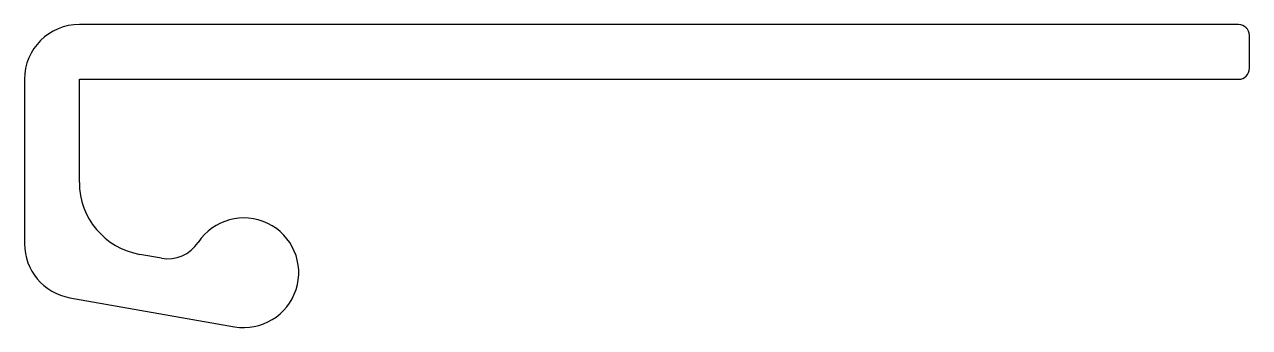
# Model space of a CAD drawing. Extents: x 1831.5 to 1865, y 1990.9 to 1999.2.
import ezdxf

# ---------------------------------------------------------------- set-up
doc = ezdxf.new("R2010")
doc.units = 0
doc.layers.get('0').update_dxf_attribs({"linetype": 'CONTINUOUS'})

msp = doc.modelspace()

# ---------------------------------------------------------------- linework, layer by layer
for p, q in [((1864.675, 1999.192), (1832.975, 1999.192)), ((1864.975, 1997.992), (1864.975, 1998.892)), ((1831.475, 1997.692), (1831.475, 1993.192)), ((1832.975, 1994.87), (1832.975, 1997.692)), ((1832.975, 1997.692), (1864.675, 1997.692)), ((1835.219, 1992.796), (1834.628, 1992.9)), ((1832.715, 1991.715), (1837.215, 1990.921))]:
    msp.add_line(p, q)
for centre, radius, start, end in [((1832.975, 1997.692), 1.5, 90, 180), ((1864.675, 1998.892), 0.3, 0, 90), ((1864.675, 1997.992), 0.3, 270, 0), ((1834.975, 1994.87), 2, 180, 260), ((1837.475, 1992.398), 1.5, 260, 146.4218), ((1832.975, 1993.192), 1.5, 180, 260), ((1835.392, 1993.781), 1, 260, 326.4218)]:
    msp.add_arc(centre, radius, start, end)

doc.saveas('drawing.dxf')
